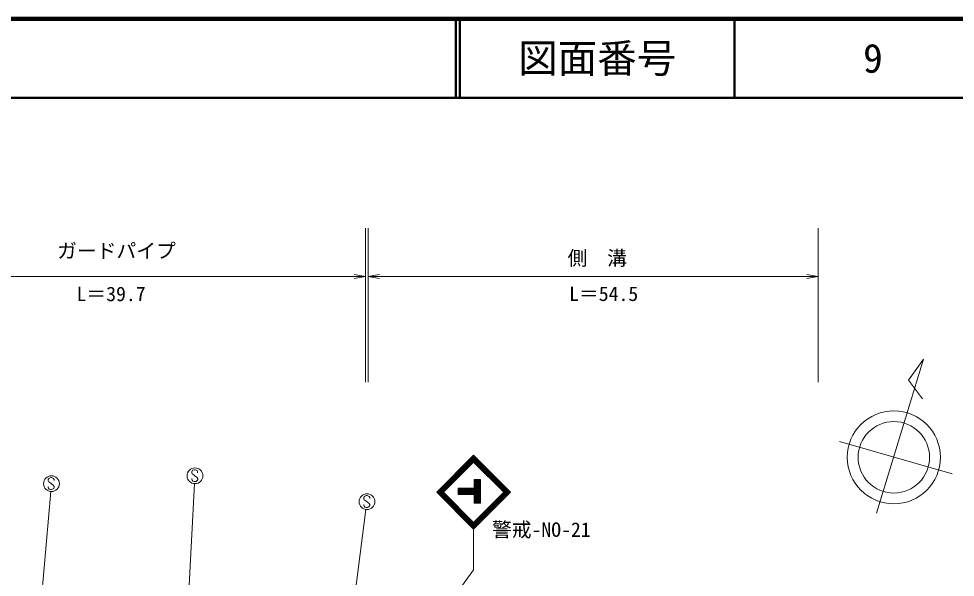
# Model space of a CAD drawing. Units: millimetres, scale not verified. Extents: x 40000 to 680000, y 20000 to 380000.
# Drawn here: x 453448 to 571908, y 309303 to 380000 of the extents above; entities that cross this region are included whole.
import ezdxf
from ezdxf.enums import TextEntityAlignment as Align

# ---------------------------------------------------------------- set-up
doc = ezdxf.new("R2010")
doc.units = ezdxf.units.MM
doc.header["$LTSCALE"] = 1000
for name, color, linetype, lineweight in [('M-BMK-SRVR', 3, 'Continuous', 13), ('M-STR-STR3', 7, 'Continuous', 13), ('M-STR-STRC', 7, 'Continuous', 13), ('M-TTL', 2, 'Continuous', 140), ('M-TTL-LINE', 7, 'Continuous', 50)]:
    doc.layers.add(name, color=color, linetype=linetype, lineweight=lineweight)
doc.layers.add('M-TTL-TXT', color=7, linetype='Continuous')
doc.styles.add('ＭＳ ゴシック', font='')
doc.styles.get('ＭＳ ゴシック').set_extended_font_data('MS Gothic')

# ---------------------------------------------------------------- blocks, each defined once
blk = doc.blocks.new('open_arrow')
at = {"color": 0, "linetype": 'Continuous', "lineweight": -2}
blk.add_lwpolyline([(7.5, 1.25), (0, 0), (7.5, -1.25)], dxfattribs=at)

msp = doc.modelspace()

# ---------------------------------------------------------------- linework, layer by layer
at = {"layer": 'M-BMK-SRVR'}
for p, q in [((561950, 317404), (567903, 336919)), ((567903, 336919), (565980, 334246)), ((565980, 334246), (567744, 331869)), ((557248, 326507), (571516, 322414))]:
    msp.add_line(p, q, dxfattribs=at)
for radius in [5885, 4520]:
    msp.add_circle((564139, 324488), radius, dxfattribs=at)
at = {"layer": 'M-STR-STR3'}
for p, q in [((497310, 353471), (497310, 334003)), ((497651, 353471), (497651, 334003)), ((554574, 353471), (554574, 334003)), ((431226, 347369), (497310, 347369)), ((497651, 347369), (554574, 347369))]:
    msp.add_line(p, q, dxfattribs=at)
at = {"layer": 'M-STR-STRC'}
for p, q in [((506314, 320075), (510981, 324742)), ((506456, 320075), (510981, 324600)), ((515648, 320075), (510981, 324742)), ((515507, 320075), (510981, 324600)), ((506597, 320075), (510981, 324459)), ((506738, 320075), (510981, 324317)), ((506809, 320004), (511052, 324247)), ((506880, 319933), (511122, 324176)), ((506951, 319862), (511193, 324105)), ((515012, 319862), (510769, 324105)), ((515082, 319933), (510840, 324176)), ((515153, 320004), (510910, 324247)), ((515365, 320075), (510981, 324459)), ((515224, 320075), (510981, 324317)), ((475447, 322849), (475324, 322664)), ((475324, 322664), (475328, 322532)), ((475328, 322532), (475392, 322403)), ((475392, 322403), (475649, 322224)), ((475638, 322916), (475447, 322849)), ((475759, 322915), (475638, 322916)), ((475649, 322224), (475779, 322093)), ((476011, 322798), (475759, 322915)), ((476075, 322667), (476011, 322798)), ((476076, 322538), (476075, 322667)), ((457296, 321849), (457174, 321664)), ((457174, 321664), (457177, 321532)), ((457177, 321532), (457242, 321404)), ((457242, 321404), (457498, 321224)), ((457488, 321916), (457296, 321849)), ((457609, 321915), (457488, 321916)), ((457498, 321224), (457628, 321093)), ((457860, 321798), (457609, 321915)), ((457628, 321093), (457808, 320979)), ((457924, 321667), (457860, 321798)), ((457925, 321538), (457924, 321667)), ((474101, 290461), (475684, 321156)), ((475335, 321684), (475331, 321805)), ((475375, 321582), (475335, 321684)), ((475460, 321472), (475375, 321582)), ((475647, 321413), (475460, 321472)), ((475782, 321414), (475647, 321413)), ((475779, 322093), (475959, 321979)), ((475882, 321443), (475782, 321414)), ((476023, 321537), (475882, 321443)), ((475959, 321979), (476087, 321780)), ((476083, 321669), (476023, 321537)), ((476087, 321780), (476083, 321669)), ((511041, 321673), (511038, 318673)), ((511041, 321673), (511841, 321673)), ((511141, 321673), (511138, 318673)), ((511241, 321673), (511238, 318673)), ((511341, 321673), (511338, 318673)), ((511441, 321673), (511438, 318673)), ((511541, 321673), (511538, 318673)), ((511641, 321673), (511638, 318673)), ((511741, 321673), (511738, 318673)), ((511841, 321673), (511838, 318673)), ((455150, 292825), (457499, 320158)), ((457184, 320684), (457180, 320805)), ((457224, 320582), (457184, 320684)), ((457309, 320472), (457224, 320582)), ((457497, 320413), (457309, 320472)), ((457631, 320414), (457497, 320413)), ((457731, 320444), (457631, 320414)), ((457872, 320537), (457731, 320444)), ((457808, 320979), (457936, 320780)), ((457932, 320669), (457872, 320537)), ((457936, 320780), (457932, 320669)), ((510981, 315408), (506314, 320075)), ((510981, 315549), (506456, 320075)), ((510981, 315691), (506597, 320075)), ((510981, 315832), (506738, 320075)), ((511052, 315903), (506809, 320145)), ((511122, 315973), (506880, 320216)), ((511193, 316044), (506951, 320287)), ((509019, 320575), (509018, 319775)), ((509018, 320075), (511040, 320073)), ((509018, 319975), (511039, 319973)), ((509018, 319875), (511039, 319873)), ((509019, 320575), (511040, 320573)), ((509019, 320475), (511040, 320473)), ((509019, 320375), (511040, 320373)), ((509019, 320275), (511040, 320273)), ((509019, 320175), (511040, 320173)), ((510769, 316044), (515012, 320287)), ((510840, 315973), (515082, 320216)), ((510910, 315903), (515153, 320145)), ((510981, 315832), (515224, 320075)), ((510981, 315691), (515365, 320075)), ((510981, 315549), (515507, 320075)), ((510981, 315408), (515648, 320075)), ((497213, 319567), (497090, 319382)), ((497090, 319382), (497094, 319250)), ((497094, 319250), (497158, 319122)), ((497158, 319122), (497415, 318942)), ((497404, 319635), (497213, 319567)), ((497526, 319633), (497404, 319635)), ((497415, 318942), (497545, 318812)), ((497777, 319517), (497526, 319633)), ((497545, 318812), (497725, 318697)), ((497725, 318697), (497853, 318498)), ((497841, 319385), (497777, 319517)), ((497842, 319256), (497841, 319385)), ((509018, 319775), (511039, 319773)), ((511038, 318673), (511838, 318673)), ((493318, 286616), (497373, 317881)), ((497101, 318403), (497097, 318524)), ((497141, 318300), (497101, 318403)), ((497226, 318190), (497141, 318300)), ((497414, 318131), (497226, 318190)), ((497548, 318132), (497414, 318131)), ((497648, 318162), (497548, 318132)), ((497789, 318255), (497648, 318162)), ((497849, 318387), (497789, 318255)), ((497853, 318498), (497849, 318387)), ((510981, 315408), (510981, 310241)), ((510981, 310241), (494902, 288039))]:
    msp.add_line(p, q, dxfattribs=at)
for centre in [(475736, 322154), (457585, 321154), (497502, 318873)]:
    msp.add_circle(centre, 1000, dxfattribs=at)
at = {"layer": 'M-TTL'}
msp.add_line((680000, 380000), (40000, 380000), dxfattribs=at)
at = {"layer": 'M-TTL-LINE'}
for p, q in [((508747, 380000), (508747, 370000)), ((509247, 380000), (509247, 370000)), ((543997, 380000), (543997, 370000)), ((40000, 370000), (680000, 370000))]:
    msp.add_line(p, q, dxfattribs=at)

# ---------------------------------------------------------------- block references
at = {"layer": 'M-STR-STR3', "xscale": 193, "yscale": 193, "rotation": 180}
for p in [(497310, 347369), (554574, 347369)]:
    msp.add_blockref('open_arrow', p, dxfattribs=at)
at = {"layer": 'M-STR-STR3', "xscale": 193, "yscale": 193}
msp.add_blockref('open_arrow', (497651, 347369), dxfattribs=at)

# ---------------------------------------------------------------- texts
at = {"layer": 'M-STR-STR3', "style": 'ＭＳ ゴシック'}
for s, p in [('ガードパイプ', (458306, 351544)), ('側\u3000溝', (522875, 350623)), ('L＝39.7', (460765, 346084)), ('L＝54.5', (523069, 346104))]:
    msp.add_text(s, height=1833, dxfattribs=at).set_placement(p, align=Align.TOP_LEFT)
at = {"layer": 'M-STR-STRC', "style": 'ＭＳ ゴシック'}
msp.add_text('警戒-NO-21', height=1833, dxfattribs=at).set_placement((513310, 313868), align=Align.BOTTOM_LEFT)
at = {"layer": 'M-TTL-TXT', "style": 'ＭＳ ゴシック'}
for s, p in [('図面番号', (526622, 375000)), ('9', (561497, 375000))]:
    msp.add_text(s, height=3666, dxfattribs=at).set_placement(p, align=Align.MIDDLE_CENTER)

doc.saveas('drawing.dxf')
